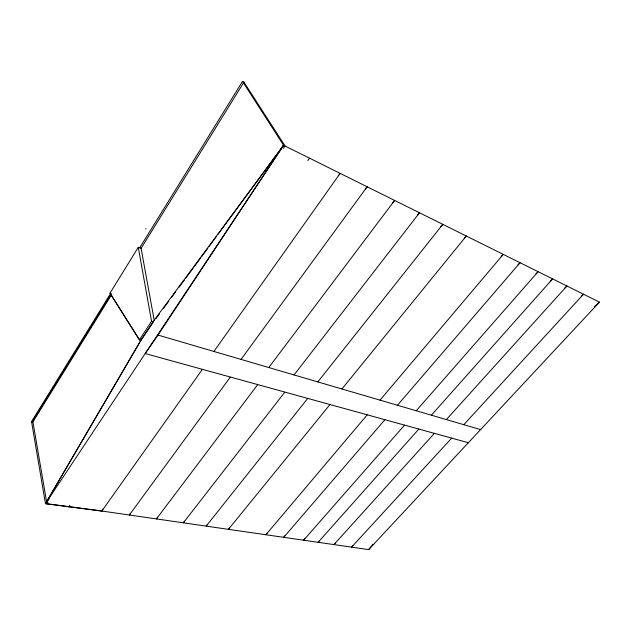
<?xml version="1.0" encoding="UTF-8"?>
<svg xmlns="http://www.w3.org/2000/svg" width="631" height="631" viewBox="0 0 631 631"><rect width="100%" height="100%" fill="white"/><g stroke="black" fill="none" stroke-linecap="round" stroke-linejoin="round"><path stroke-width="0.95" d="M152.986 322.686L140.934 340.219L139.419 339.841L151.55 321.289L138.268 247.328L141.099 248.338L154.209 320.28M217.679 234.771L283.571 145.28L599.45 302.139L368.678 549.609L101.836 511.039L45.464 503.633L140.934 340.219L153.057 321.747L283.571 145.28L242.509 81.391L139.688 247.833M102.577 509.217L101.836 511.039L45.464 503.633L31.55 421.595L110.606 293.51M49.123 499.003L45.464 503.633L140.918 340.267M47.869 502.244L46.946 503.83L32.915 421.871L111.49 294.787M139.419 339.841L109.999 293.17L138.268 247.328M31.724 422.604L111.403 293.62M141.099 248.338L243.937 82.156L242.509 81.391M68.858 507.001L69.899 505.336M130.412 513.35L129.355 515.014L230.228 377.204M102.892 509.383L101.836 511.039L202.259 369.506M157.498 517.278L156.425 518.927L257.622 384.736M468.352 442.725L145.193 353.541L158.034 335.077L283.571 145.28L45.464 503.633M184.449 521.182L183.353 522.823L284.755 392.206M207.291 524.495L206.179 526.12L307.66 398.508M229.558 527.729L228.438 529.338L329.918 404.629M213.909 351.459L340.141 173.367L338.311 175.678M267.031 533.156L265.88 534.749L367.179 414.882M241.034 359.41L367.139 186.776L365.27 189.055M284.889 535.743L283.721 537.328L384.863 419.749M155.865 318.718L159.367 313.97M163.445 308.425L168.69 301.295M171.608 297.335L175.694 291.79M179.188 287.042L184.441 279.912M185.601 278.334L193.189 268.033M194.348 266.448L200.768 257.74M201.936 256.154L207.765 248.235M208.932 246.65L216.512 236.357M283.351 148.411L285.109 146.037L243.937 82.156M304.805 538.637L303.637 540.207L404.534 425.16M268.79 367.542L394.627 200.421L392.711 202.677M319.31 540.735L318.127 542.305L418.81 429.088M307.77 160.534L309.569 158.184M335.148 543.031L333.957 544.592L434.365 433.371M294.054 374.948L419.505 212.781L417.564 214.997M352.808 545.594L351.601 547.14L451.662 438.127M368.678 549.609L372.921 544.222M317.819 381.913L442.796 224.344L440.817 226.537M341.923 388.98L466.309 236.026L464.313 238.179M380.02 400.149L503.254 254.372L501.203 256.486M397.451 405.252L520.062 262.717L517.988 264.823M416.223 410.757L538.101 271.677L536.003 273.759M431.383 415.198L552.622 278.886L550.508 280.945M446.354 419.591L566.922 285.985L564.792 288.028M463.777 424.695L583.509 294.227L581.364 296.247M594.41 306.8L599.45 302.139M31.55 421.595L32.915 421.871M158.034 335.077L480.577 429.616M151.55 321.289L153.53 321.889M145.666 228.785L146.116 228.95M109.999 293.17L139.435 339.793"/></g></svg>
